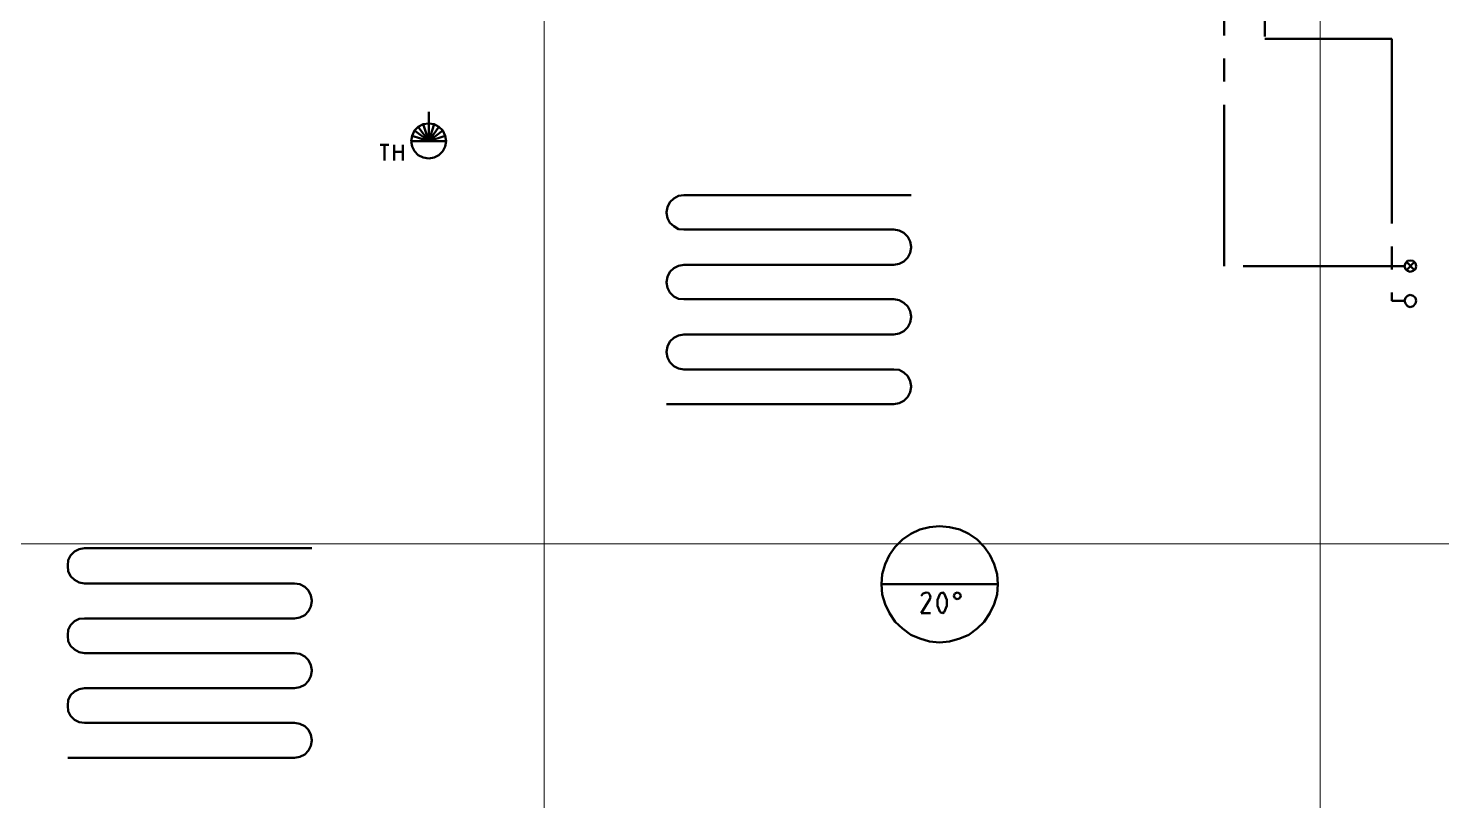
# Model space of a CAD drawing. Header units: metres. Extents: x -4.5 to 35.1, y -3.6 to 25.4.
# Drawn here: x 7.46 to 13.59, y 3.78 to 7.13 of the extents above; entities that cross this region are included whole.
import ezdxf

# ---------------------------------------------------------------- set-up
doc = ezdxf.new("R2010")
doc.units = ezdxf.units.M
doc.linetypes.add('GETRENNT2_S6', pattern=[1.2, 0.7, -0.1, 0.1, -0.1, 0.1, -0.1])
doc.linetypes.add('STRICHPUNKT2_S5', pattern=[1.1, 0.8, -0.1, 0.1, -0.1])
doc.layers.add('Standard', color=7, linetype='Continuous', lineweight=25)

msp = doc.modelspace()

# ---------------------------------------------------------------- linework, layer by layer
at = {"layer": 'Standard', "color": 252, "linetype": 'Continuous', "lineweight": 13}
for p, q in [((9.6986, -3.2638), (9.6986, 25.0491)), ((9.6986, -3.2638), (9.6986, 25.0491)), ((13.0633, -3.2638), (13.0633, 25.0491)), ((13.0633, -3.2638), (13.0633, 25.0491)), ((-4.1221, 4.8908), (26.8317, 4.8908)), ((-4.1221, 4.8908), (26.8317, 4.8908))]:
    msp.add_line(p, q, dxfattribs=at)
at = {"layer": 'Standard', "color": 1, "linetype": 'GETRENNT2_S6', "lineweight": 50}
for p, q in [((12.6462, 6.0949), (12.6462, 11.4515)), ((13.4284, 6.0949), (12.6462, 6.0949)), ((13.4284, 6.0949), (13.4325, 6.1074)), ((13.4325, 6.0824), (13.4284, 6.0949)), ((13.4325, 6.1074), (13.4409, 6.1178)), ((13.4409, 6.0741), (13.4325, 6.0824)), ((13.4367, 6.1136), (13.4721, 6.0782)), ((13.4367, 6.0782), (13.4721, 6.1136)), ((13.4409, 6.1178), (13.4534, 6.1199)), ((13.4534, 6.0699), (13.4409, 6.0741)), ((13.4534, 6.1199), (13.4659, 6.1178)), ((13.4659, 6.0741), (13.4534, 6.0699)), ((13.4659, 6.1178), (13.4763, 6.1074)), ((13.4763, 6.0824), (13.4659, 6.0741)), ((13.4763, 6.1074), (13.4784, 6.0949)), ((13.4784, 6.0949), (13.4763, 6.0824))]:
    msp.add_line(p, q, dxfattribs=at)
at = {"layer": 'Standard', "color": 5, "linetype": 'STRICHPUNKT2_S5', "lineweight": 50}
for p, q in [((12.8233, 7.8909), (12.8233, 7.0804)), ((12.8233, 7.0804), (13.3734, 7.0804)), ((13.3734, 7.0804), (13.3734, 5.9449)), ((13.3734, 5.9449), (13.4284, 5.9449)), ((13.4284, 5.9449), (13.4325, 5.9574)), ((13.4325, 5.9324), (13.4284, 5.9449)), ((13.4325, 5.9574), (13.4409, 5.9657)), ((13.4409, 5.9657), (13.4534, 5.9699)), ((13.4534, 5.9699), (13.4659, 5.9657)), ((13.4659, 5.9657), (13.4763, 5.9574)), ((13.4763, 5.9574), (13.4784, 5.9449)), ((13.4784, 5.9449), (13.4763, 5.9324)), ((13.4409, 5.922), (13.4325, 5.9324)), ((13.4534, 5.9178), (13.4409, 5.922)), ((13.4659, 5.922), (13.4534, 5.9178)), ((13.4763, 5.9324), (13.4659, 5.922))]:
    msp.add_line(p, q, dxfattribs=at)
at = {"layer": 'Standard', "color": 52, "linetype": 'Continuous', "lineweight": 50}
for p, q in [((9.1992, 6.714), (9.1992, 6.764)), ((9.1262, 6.6598), (9.1367, 6.6828)), ((9.1367, 6.6828), (9.1533, 6.6994)), ((9.1533, 6.6994), (9.1742, 6.7098)), ((9.1742, 6.7098), (9.1992, 6.714)), ((9.1992, 6.714), (9.2221, 6.7098)), ((9.2221, 6.7098), (9.2429, 6.6994)), ((9.2429, 6.6994), (9.2596, 6.6828)), ((9.2596, 6.6828), (9.27, 6.6598)), ((8.9888, 6.6202), (9.0263, 6.6202)), ((9.0075, 6.5536), (9.0075, 6.6202)), ((9.0492, 6.5536), (9.0492, 6.6202)), ((9.0867, 6.6202), (9.0867, 6.5536)), ((9.1221, 6.6369), (9.1262, 6.6598)), ((9.1262, 6.614), (9.1221, 6.6369)), ((9.27, 6.6598), (9.2742, 6.6369)), ((9.2742, 6.6369), (9.27, 6.614)), ((9.0492, 6.5911), (9.0867, 6.5911)), ((9.1367, 6.5932), (9.1262, 6.614)), ((9.1533, 6.5765), (9.1367, 6.5932)), ((9.1742, 6.5661), (9.1533, 6.5765)), ((9.1992, 6.5619), (9.1742, 6.5661)), ((9.2221, 6.5661), (9.1992, 6.5619)), ((9.2429, 6.5765), (9.2221, 6.5661)), ((9.2596, 6.5932), (9.2429, 6.5765)), ((9.27, 6.614), (9.2596, 6.5932)), ((10.2606, 6.3887), (10.244, 6.372)), ((10.2815, 6.3991), (10.2606, 6.3887)), ((10.3044, 6.4032), (10.2815, 6.3991)), ((11.2899, 6.4032), (10.3044, 6.4032)), ((10.2335, 6.3512), (10.2294, 6.3283)), ((10.2294, 6.3283), (10.2294, 6.3262)), ((10.2294, 6.3262), (10.2335, 6.3033)), ((10.244, 6.372), (10.2335, 6.3512)), ((10.2335, 6.3033), (10.244, 6.2824)), ((10.244, 6.2824), (10.2606, 6.2678)), ((10.2606, 6.2678), (10.2815, 6.2553)), ((10.2815, 6.2553), (10.3044, 6.2533)), ((10.3044, 6.2533), (11.2149, 6.2533)), ((11.2149, 6.2533), (11.2378, 6.2491)), ((11.2378, 6.2491), (11.2586, 6.2387)), ((11.2586, 6.2387), (11.2753, 6.222)), ((11.2753, 6.222), (11.2857, 6.2012)), ((11.2857, 6.2012), (11.2899, 6.1782)), ((11.2753, 6.1324), (11.2586, 6.1157)), ((11.2857, 6.1533), (11.2753, 6.1324)), ((11.2899, 6.1762), (11.2857, 6.1533)), ((11.2899, 6.1782), (11.2899, 6.1762)), ((10.244, 6.0699), (10.2335, 6.0491)), ((10.2606, 6.0866), (10.244, 6.0699)), ((10.2815, 6.097), (10.2606, 6.0866)), ((10.3044, 6.1011), (10.2815, 6.097)), ((11.2149, 6.1011), (10.3044, 6.1011)), ((11.2378, 6.1053), (11.2149, 6.1011)), ((11.2586, 6.1157), (11.2378, 6.1053)), ((10.2335, 6.0491), (10.2294, 6.0261)), ((10.2294, 6.0261), (10.2294, 6.0241)), ((10.2294, 6.0241), (10.2335, 6.0011)), ((10.2335, 6.0011), (10.244, 5.9803)), ((10.244, 5.9803), (10.2606, 5.9636)), ((10.2606, 5.9636), (10.2815, 5.9532)), ((10.2815, 5.9532), (10.3044, 5.9511)), ((10.3044, 5.9511), (11.2149, 5.9511)), ((11.2149, 5.9511), (11.2378, 5.947)), ((11.2378, 5.947), (11.2586, 5.9366)), ((11.2586, 5.9366), (11.2753, 5.9199)), ((11.2753, 5.9199), (11.2857, 5.8991)), ((11.2857, 5.8991), (11.2899, 5.8762)), ((11.2753, 5.8303), (11.2586, 5.8137)), ((11.2857, 5.8511), (11.2753, 5.8303)), ((11.2899, 5.8741), (11.2857, 5.8511)), ((11.2899, 5.8762), (11.2899, 5.8741)), ((10.244, 5.7678), (10.2335, 5.747)), ((10.2606, 5.7845), (10.244, 5.7678)), ((10.2815, 5.7949), (10.2606, 5.7845)), ((10.3044, 5.799), (10.2815, 5.7949)), ((11.2149, 5.799), (10.3044, 5.799)), ((11.2378, 5.8032), (11.2149, 5.799)), ((11.2586, 5.8137), (11.2378, 5.8032)), ((10.2335, 5.747), (10.2294, 5.724)), ((10.2294, 5.724), (10.2294, 5.722)), ((10.2294, 5.722), (10.2335, 5.699)), ((10.2335, 5.699), (10.244, 5.6782)), ((10.244, 5.6782), (10.2606, 5.6615)), ((10.2606, 5.6615), (10.2815, 5.6511)), ((10.2815, 5.6511), (10.3044, 5.647)), ((10.3044, 5.647), (11.2149, 5.647)), ((11.2149, 5.647), (11.2378, 5.6449)), ((11.2378, 5.6449), (11.2586, 5.6345)), ((11.2586, 5.6345), (11.2753, 5.6178)), ((11.2753, 5.6178), (11.2857, 5.597)), ((11.2857, 5.597), (11.2899, 5.574)), ((11.2753, 5.5282), (11.2586, 5.5115)), ((11.2857, 5.549), (11.2753, 5.5282)), ((11.2899, 5.572), (11.2857, 5.549)), ((11.2899, 5.574), (11.2899, 5.572)), ((11.2149, 5.497), (10.2294, 5.497)), ((11.2378, 5.5011), (11.2149, 5.497)), ((11.2586, 5.5115), (11.2378, 5.5011)), ((11.369, 4.9636), (11.3274, 4.9532)), ((11.4128, 4.9677), (11.369, 4.9636)), ((11.4566, 4.9636), (11.4128, 4.9677)), ((11.5003, 4.9532), (11.4566, 4.9636)), ((11.2524, 4.9094), (11.2211, 4.8782)), ((11.2878, 4.9344), (11.2524, 4.9094)), ((11.3274, 4.9532), (11.2878, 4.9344)), ((11.5399, 4.9344), (11.5003, 4.9532)), ((11.5753, 4.9094), (11.5399, 4.9344)), ((11.6066, 4.8782), (11.5753, 4.9094)), ((7.6464, 4.8407), (7.636, 4.8198)), ((7.6631, 4.8573), (7.6464, 4.8407)), ((7.6837, 4.8678), (7.6631, 4.8573)), ((7.7068, 4.8719), (7.6837, 4.8678)), ((8.6921, 4.8719), (7.7068, 4.8719)), ((11.1961, 4.8427), (11.1774, 4.8032)), ((11.2211, 4.8782), (11.1961, 4.8427)), ((11.6316, 4.8427), (11.6066, 4.8782)), ((11.6503, 4.8032), (11.6316, 4.8427)), ((7.636, 4.8198), (7.6337, 4.7969)), ((7.6337, 4.7969), (7.6337, 4.7948)), ((7.6337, 4.7948), (7.636, 4.7719)), ((11.1774, 4.8032), (11.1649, 4.7594)), ((11.6628, 4.7594), (11.6503, 4.8032)), ((7.636, 4.7719), (7.6464, 4.7511)), ((7.6464, 4.7511), (7.6631, 4.7344)), ((7.6631, 4.7344), (7.6837, 4.724)), ((7.6837, 4.724), (7.7068, 4.7198)), ((7.7068, 4.7198), (8.6171, 4.7198)), ((8.6171, 4.7198), (8.6402, 4.7156)), ((11.1649, 4.7594), (11.1607, 4.7156)), ((11.6649, 4.7156), (11.6628, 4.7594)), ((8.6402, 4.7156), (8.6611, 4.7052)), ((8.6611, 4.7052), (8.6777, 4.6886)), ((8.6777, 4.6886), (8.6882, 4.6677)), ((8.6882, 4.6677), (8.6921, 4.6448)), ((11.1607, 4.7156), (11.6649, 4.7156)), ((11.1607, 4.7156), (11.1649, 4.6719)), ((11.1649, 4.6719), (11.1774, 4.6302)), ((11.342, 4.6761), (11.3336, 4.6656)), ((11.3545, 4.6802), (11.342, 4.6761)), ((11.3649, 4.6781), (11.3545, 4.6802)), ((11.3711, 4.6698), (11.3649, 4.6781)), ((11.3732, 4.6594), (11.3711, 4.6698)), ((11.3711, 4.6511), (11.3732, 4.6594)), ((11.4149, 4.6761), (11.4045, 4.649)), ((11.4253, 4.6802), (11.4149, 4.6761)), ((11.4336, 4.6761), (11.4253, 4.6802)), ((11.4441, 4.649), (11.4336, 4.6761)), ((11.4795, 4.6761), (11.4753, 4.6656)), ((11.4753, 4.6656), (11.4795, 4.6552)), ((11.4899, 4.6802), (11.4795, 4.6761)), ((11.5003, 4.6761), (11.4899, 4.6802)), ((11.5045, 4.6656), (11.5003, 4.6761)), ((11.5003, 4.6552), (11.5045, 4.6656)), ((11.6503, 4.6302), (11.6628, 4.6719)), ((11.6628, 4.6719), (11.6649, 4.7156)), ((8.6777, 4.599), (8.6611, 4.5823)), ((8.6882, 4.6198), (8.6777, 4.599)), ((8.6921, 4.6427), (8.6882, 4.6198)), ((8.6921, 4.6448), (8.6921, 4.6427)), ((11.1774, 4.6302), (11.1961, 4.5906)), ((11.3711, 4.6511), (11.3336, 4.5906)), ((11.4045, 4.649), (11.4045, 4.6219)), ((11.4045, 4.6219), (11.4149, 4.5948)), ((11.4336, 4.5948), (11.4441, 4.6219)), ((11.4441, 4.6219), (11.4441, 4.649)), ((11.4795, 4.6552), (11.4899, 4.6511)), ((11.4899, 4.6511), (11.5003, 4.6552)), ((11.6316, 4.5906), (11.6503, 4.6302)), ((7.6464, 4.5386), (7.636, 4.5177)), ((7.6631, 4.5552), (7.6464, 4.5386)), ((7.6837, 4.5656), (7.6631, 4.5552)), ((7.7068, 4.5677), (7.6837, 4.5656)), ((8.6171, 4.5677), (7.7068, 4.5677)), ((8.6402, 4.5719), (8.6171, 4.5677)), ((8.6611, 4.5823), (8.6402, 4.5719)), ((11.1961, 4.5906), (11.2211, 4.5531)), ((11.2211, 4.5531), (11.2524, 4.524)), ((11.3336, 4.5906), (11.3732, 4.5906)), ((11.4149, 4.5948), (11.4253, 4.5906)), ((11.4253, 4.5906), (11.4336, 4.5948)), ((11.5753, 4.524), (11.6066, 4.5531)), ((11.6066, 4.5531), (11.6316, 4.5906)), ((7.636, 4.5177), (7.6337, 4.4948)), ((7.6337, 4.4948), (7.6337, 4.4927)), ((7.6337, 4.4927), (7.636, 4.4698)), ((11.2524, 4.524), (11.2878, 4.4969)), ((11.2878, 4.4969), (11.3274, 4.4802)), ((11.3274, 4.4802), (11.369, 4.4677)), ((11.4566, 4.4677), (11.5003, 4.4802)), ((11.5003, 4.4802), (11.5399, 4.4969)), ((11.5399, 4.4969), (11.5753, 4.524)), ((7.636, 4.4698), (7.6464, 4.449)), ((7.6464, 4.449), (7.6631, 4.4323)), ((7.6631, 4.4323), (7.6837, 4.4219)), ((7.6837, 4.4219), (7.7068, 4.4177)), ((7.7068, 4.4177), (8.6171, 4.4177)), ((8.6171, 4.4177), (8.6402, 4.4135)), ((8.6402, 4.4135), (8.6611, 4.4031)), ((11.369, 4.4677), (11.4128, 4.4635)), ((11.4128, 4.4635), (11.4566, 4.4677)), ((8.6611, 4.4031), (8.6777, 4.3864)), ((8.6777, 4.3864), (8.6882, 4.3656)), ((8.6882, 4.3656), (8.6921, 4.3427)), ((8.6777, 4.2969), (8.6611, 4.2802)), ((8.6882, 4.3177), (8.6777, 4.2969)), ((8.6921, 4.3406), (8.6882, 4.3177)), ((8.6921, 4.3427), (8.6921, 4.3406)), ((7.6464, 4.2344), (7.636, 4.2135)), ((7.6631, 4.251), (7.6464, 4.2344)), ((7.6837, 4.2615), (7.6631, 4.251)), ((7.7068, 4.2656), (7.6837, 4.2615)), ((8.6171, 4.2656), (7.7068, 4.2656)), ((8.6402, 4.2698), (8.6171, 4.2656)), ((8.6611, 4.2802), (8.6402, 4.2698)), ((7.636, 4.2135), (7.6337, 4.1906)), ((7.6337, 4.1906), (7.6337, 4.1885)), ((7.6337, 4.1885), (7.636, 4.1656)), ((7.636, 4.1656), (7.6464, 4.1448)), ((7.6464, 4.1448), (7.6631, 4.1281)), ((7.6631, 4.1281), (7.6837, 4.1177)), ((7.6837, 4.1177), (7.7068, 4.1156)), ((7.7068, 4.1156), (8.6171, 4.1156)), ((8.6171, 4.1156), (8.6402, 4.1114)), ((8.6402, 4.1114), (8.6611, 4.101)), ((8.6611, 4.101), (8.6777, 4.0843)), ((8.6777, 4.0843), (8.6882, 4.0635)), ((8.6882, 4.0635), (8.6921, 4.0406)), ((8.6777, 3.9948), (8.6611, 3.9781)), ((8.6882, 4.0156), (8.6777, 3.9948)), ((8.6921, 4.0385), (8.6882, 4.0156)), ((8.6921, 4.0406), (8.6921, 4.0385)), ((8.6171, 3.9635), (7.6337, 3.9635)), ((8.6402, 3.9677), (8.6171, 3.9635)), ((8.6611, 3.9781), (8.6402, 3.9677))]:
    msp.add_line(p, q, dxfattribs=at)
at = {"layer": 'Standard', "color": 7, "linetype": 'Continuous', "lineweight": 50}
for points in [[(9.1262, 6.6598), (9.1367, 6.6828), (9.1992, 6.6369), (9.1262, 6.6598)], [(9.1367, 6.6828), (9.1533, 6.6994), (9.1992, 6.6369), (9.1367, 6.6828)], [(9.1533, 6.6994), (9.1742, 6.7098), (9.1992, 6.6369), (9.1533, 6.6994)], [(9.1742, 6.7098), (9.1992, 6.714), (9.1992, 6.6369), (9.1742, 6.7098)], [(9.1992, 6.714), (9.2221, 6.7098), (9.1992, 6.6369), (9.1992, 6.714)], [(9.2221, 6.7098), (9.2429, 6.6994), (9.1992, 6.6369), (9.2221, 6.7098)], [(9.2429, 6.6994), (9.2596, 6.6828), (9.1992, 6.6369), (9.2429, 6.6994)], [(9.2596, 6.6828), (9.27, 6.6598), (9.1992, 6.6369), (9.2596, 6.6828)], [(9.1221, 6.6369), (9.1262, 6.6598), (9.1992, 6.6369), (9.1221, 6.6369)], [(9.27, 6.6598), (9.2742, 6.6369), (9.1992, 6.6369), (9.27, 6.6598)]]:
    msp.add_lwpolyline(points, close=True, dxfattribs=at)

doc.saveas('drawing.dxf')
